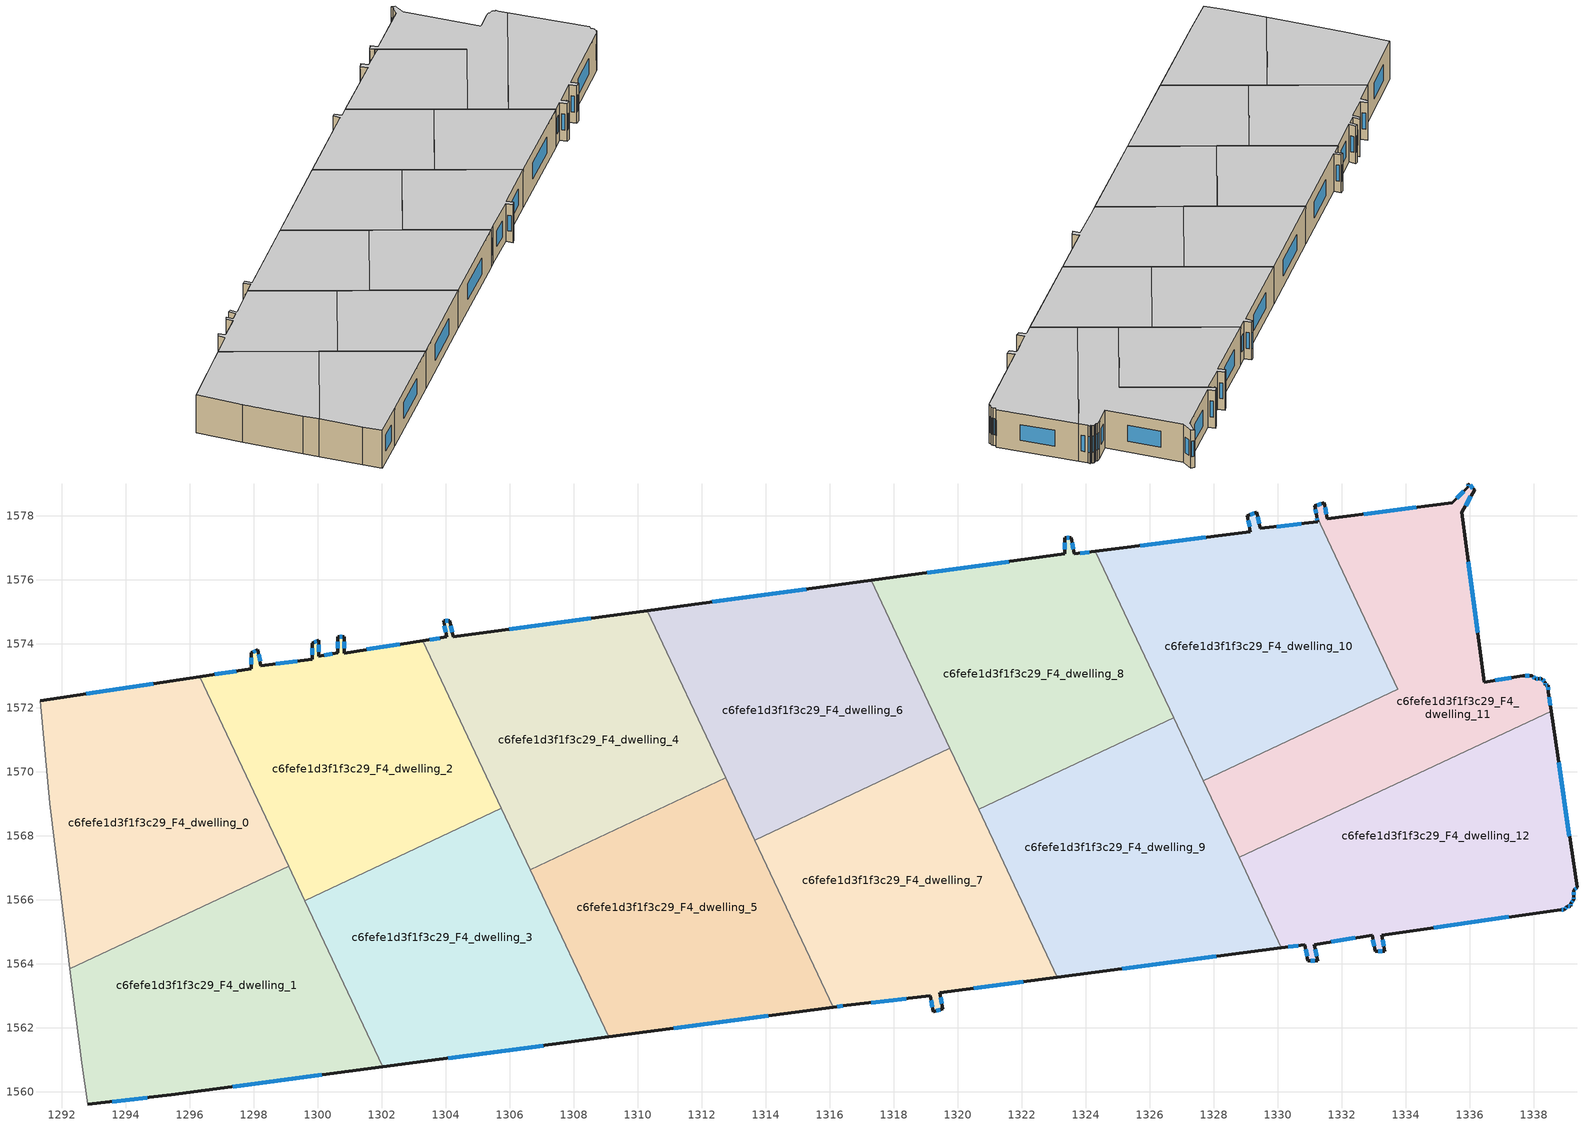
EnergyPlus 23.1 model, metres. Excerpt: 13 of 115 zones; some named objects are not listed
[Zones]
c6fefe1d3f1f3c29_F4_dwelling_0
 floor to c6fefe1d3f1f3c29_F3_dwelling_0 (EU_floor_Construction): 1296.31,1572.96 1299.09,1567.04 1292.25,1563.83 1292.12,1564.9 1291.62,1569.01 1291.32,1572.21 z12
 wall outside (EU_wall_Construction): 1296.31,1572.96 1291.32,1572.21 z12:15
 wall adiabatic (EU_wall_Construction): 1291.32,1572.21 1291.62,1569.01 1292.12,1564.9 1292.25,1563.83 z12:15
 wall to c6fefe1d3f1f3c29_F4_dwelling_1 (EU_wall_Construction): 1292.25,1563.83 1299.09,1567.04 z12:15
 wall to c6fefe1d3f1f3c29_F4_dwelling_2 (EU_wall_Construction): 1299.09,1567.04 1296.31,1572.96 z12:15
 window (EU_Window_Construction): 1294.86,1572.75 1292.77,1572.43 z12.87:14.13
 ceiling to c6fefe1d3f1f3c29_F5_dwelling_0 (EU_floor_Construction): 1299.09,1567.04 1296.31,1572.96 1291.32,1572.21 1291.62,1569.01 1292.12,1564.9 1292.25,1563.83 z15
c6fefe1d3f1f3c29_F4_dwelling_1
 floor to c6fefe1d3f1f3c29_F3_dwelling_1 (EU_floor_Construction): 1299.09,1567.04 1302.03,1560.78 1295.42,1559.9 1292.82,1559.6 1292.62,1560.9 1292.25,1563.83 z12
 wall outside (EU_wall_Construction): 1292.82,1559.6 1295.42,1559.9 1302.03,1560.78 z12:15
 wall adiabatic (EU_wall_Construction): 1292.25,1563.83 1292.62,1560.9 1292.82,1559.6 z12:15
 wall to c6fefe1d3f1f3c29_F4_dwelling_3 (EU_wall_Construction): 1302.03,1560.78 1299.6,1565.97 z12:15
 wall to c6fefe1d3f1f3c29_F4_dwelling_2 (EU_wall_Construction): 1299.6,1565.97 1299.09,1567.04 z12:15
 window (EU_Window_Construction): 1293.57,1559.69 1294.66,1559.81 / 1297.34,1560.15 1300.12,1560.52 z12.87:14.13
 ceiling to c6fefe1d3f1f3c29_F5_dwelling_1 (EU_floor_Construction): 1302.03,1560.78 1299.09,1567.04 1292.25,1563.83 1292.62,1560.9 1292.82,1559.6 1295.42,1559.9 z15
c6fefe1d3f1f3c29_F4_dwelling_10
 floor to c6fefe1d3f1f3c29_F3_dwelling_10 (EU_floor_Construction): 1331.25,1577.8 1331.21,1577.98 1333.75,1572.57 1327.67,1569.71 1324.3,1576.89 1329.15,1577.5 1329.05,1578 1329.35,1578.1 1329.45,1577.6 z12
 wall outside (EU_wall_Construction): 1331.21,1577.98 1331.25,1577.8 1329.45,1577.6 1329.35,1578.1 1329.05,1578 1329.15,1577.5 1324.3,1576.89 z12:15
 wall to c6fefe1d3f1f3c29_F4_dwelling_11 (EU_wall_Construction): 1327.67,1569.71 1333.75,1572.57 1331.21,1577.98 z12:15
 wall to c6fefe1d3f1f3c29_F4_dwelling_8 (EU_wall_Construction): 1324.3,1576.89 1326.74,1571.68 z12:15
 wall to c6fefe1d3f1f3c29_F4_dwelling_9 (EU_wall_Construction): 1326.74,1571.68 1327.67,1569.71 z12:15
 window (EU_Window_Construction): 1330.73,1577.74 1329.97,1577.66 / 1331.22,1577.93 1331.24,1577.85 / 1327.74,1577.32 1325.71,1577.07 / 1329.08,1577.86 1329.12,1577.65 / 1329.26,1578.07 1329.13,1578.03 / 1329.42,1577.75 1329.38,1577.96 z12.87:14.13
 ceiling to c6fefe1d3f1f3c29_F5_dwelling_10 (EU_floor_Construction): 1333.75,1572.57 1331.21,1577.98 1331.25,1577.8 1329.45,1577.6 1329.35,1578.1 1329.05,1578 1329.15,1577.5 1324.3,1576.89 1327.67,1569.71 z15
c6fefe1d3f1f3c29_F4_dwelling_11
 floor to c6fefe1d3f1f3c29_F3_dwelling_11 (EU_floor_Construction): 1336.15,1578.8 1335.75,1578.1 1336.45,1572.8 1337.65,1573 1337.95,1573 1338.05,1572.9 1338.15,1572.9 1338.25,1572.9 1338.35,1572.8 1338.35,1572.7 1338.45,1572.7 1338.45,1572.5 1338.54,1571.89 1328.79,1567.32 1327.67,1569.71 1333.75,1572.57 1331.21,1577.98 1331.15,1578.3 1331.45,1578.4 1331.55,1577.9 1335.45,1578.4 1335.95,1578.9 1335.95,1579 z12
 wall outside (EU_wall_Construction): 1338.54,1571.89 1338.45,1572.5 1338.45,1572.7 1338.35,1572.7 1338.35,1572.8 1338.25,1572.9 1338.15,1572.9 1338.05,1572.9 1337.95,1573 1337.65,1573 1336.45,1572.8 1335.75,1578.1 1336.15,1578.8 1335.95,1579 1335.95,1578.9 1335.45,1578.4 1331.55,1577.9 1331.45,1578.4 1331.15,1578.3 1331.21,1577.98 z12:15
 wall to c6fefe1d3f1f3c29_F4_dwelling_12 (EU_wall_Construction): 1328.79,1567.32 1338.54,1571.89 z12:15
 wall to c6fefe1d3f1f3c29_F4_dwelling_9 (EU_wall_Construction): 1327.67,1569.71 1328.79,1567.32 z12:15
 window (EU_Window_Construction): 1331.17,1578.21 1331.19,1578.07 / 1331.36,1578.37 1331.24,1578.33 / 1331.52,1578.05 1331.48,1578.26 / 1334.32,1578.26 1332.68,1578.05 / 1335.81,1578.76 1335.6,1578.55 / 1335.95,1578.97 1335.95,1578.93 / 1336.09,1578.86 1336.01,1578.94 / 1335.87,1578.3 1336.04,1578.6 / 1336.25,1574.33 1335.95,1576.56 / 1337.3,1572.94 1336.8,1572.85 / 1337.87,1573 1337.74,1573 / 1338.02,1572.93 1337.98,1572.97 / 1338.12,1572.9 1338.08,1572.9 / 1338.22,1572.9 1338.18,1572.9 / 1338.32,1572.82 1338.28,1572.87 / 1338.35,1572.72 1338.35,1572.77 / 1338.42,1572.7 1338.38,1572.7 / 1338.45,1572.55 1338.45,1572.64 / 1338.52,1572.07 1338.48,1572.32 z12.87:14.13
 ceiling to c6fefe1d3f1f3c29_F5_dwelling_11 (EU_floor_Construction): 1338.54,1571.89 1338.45,1572.5 1338.45,1572.7 1338.35,1572.7 1338.35,1572.8 1338.25,1572.9 1338.15,1572.9 1338.05,1572.9 1337.95,1573 1337.65,1573 1336.45,1572.8 1335.75,1578.1 1336.15,1578.8 1335.95,1579 1335.95,1578.9 1335.45,1578.4 1331.55,1577.9 1331.45,1578.4 1331.15,1578.3 1331.21,1577.98 1333.75,1572.57 1327.67,1569.71 1328.79,1567.32 z15
c6fefe1d3f1f3c29_F4_dwelling_12
 floor to c6fefe1d3f1f3c29_F3_dwelling_12 (EU_floor_Construction): 1338.54,1571.89 1339.35,1566.39 1339.25,1566.29 1339.25,1566.09 1339.25,1565.99 1339.15,1565.89 1339.15,1565.79 1339.05,1565.79 1338.95,1565.69 1338.85,1565.69 1333.25,1564.89 1333.35,1564.39 1333.05,1564.39 1332.95,1564.89 1331.14,1564.59 1331.24,1564.09 1330.94,1564.09 1330.84,1564.59 1330.12,1564.5 1328.79,1567.32 z12
 wall outside (EU_wall_Construction): 1330.12,1564.5 1330.84,1564.59 1330.94,1564.09 1331.24,1564.09 1331.14,1564.59 1332.95,1564.89 1333.05,1564.39 1333.35,1564.39 1333.25,1564.89 1338.85,1565.69 1338.95,1565.69 1339.05,1565.79 1339.15,1565.79 1339.15,1565.89 1339.25,1565.99 1339.25,1566.09 1339.25,1566.29 1339.35,1566.39 1338.54,1571.89 z12:15
 wall to c6fefe1d3f1f3c29_F4_dwelling_9 (EU_wall_Construction): 1328.79,1567.32 1330.12,1564.5 z12:15
 window (EU_Window_Construction): 1333.13,1564.39 1333.26,1564.39 / 1332.97,1564.75 1333.02,1564.54 / 1331.67,1564.68 1332.42,1564.81 / 1331.22,1564.24 1331.17,1564.45 / 1331.03,1564.09 1331.16,1564.09 / 1330.87,1564.45 1330.92,1564.24 / 1330.33,1564.52 1330.63,1564.57 / 1339.12,1567.99 1338.78,1570.3 / 1339.28,1566.32 1339.32,1566.36 / 1339.25,1566.15 1339.25,1566.23 / 1339.25,1566.02 1339.25,1566.06 / 1339.18,1565.92 1339.22,1565.96 / 1339.15,1565.82 1339.15,1565.86 / 1339.08,1565.79 1339.12,1565.79 / 1338.98,1565.72 1339.02,1565.76 / 1338.88,1565.69 1338.92,1565.69 / 1334.87,1565.12 1337.23,1565.46 / 1333.32,1564.54 1333.27,1564.75 z12.87:14.13
 ceiling to c6fefe1d3f1f3c29_F5_dwelling_12 (EU_floor_Construction): 1338.95,1565.69 1339.05,1565.79 1339.15,1565.79 1339.15,1565.89 1339.25,1565.99 1339.25,1566.09 1339.25,1566.29 1339.35,1566.39 1338.54,1571.89 1328.79,1567.32 1330.12,1564.5 1330.84,1564.59 1330.94,1564.09 1331.24,1564.09 1331.14,1564.59 1332.95,1564.89 1333.05,1564.39 1333.35,1564.39 1333.25,1564.89 1338.85,1565.69 z15
c6fefe1d3f1f3c29_F4_dwelling_2
 floor to c6fefe1d3f1f3c29_F3_dwelling_2 (EU_floor_Construction): 1303.28,1574.09 1305.74,1568.85 1299.6,1565.97 1296.31,1572.96 1297.92,1573.21 1297.92,1573.71 1298.12,1573.81 1298.22,1573.31 1299.82,1573.51 1299.82,1574.01 1300.03,1574.11 1300.03,1573.61 1300.62,1573.71 1300.62,1574.21 1300.82,1574.21 1300.82,1573.71 z12
 wall outside (EU_wall_Construction): 1303.28,1574.09 1300.82,1573.71 1300.82,1574.21 1300.62,1574.21 1300.62,1573.71 1300.03,1573.61 1300.03,1574.11 1299.82,1574.01 1299.82,1573.51 1298.22,1573.31 1298.12,1573.81 1297.92,1573.71 1297.92,1573.21 1296.31,1572.96 z12:15
 wall to c6fefe1d3f1f3c29_F4_dwelling_3 (EU_wall_Construction): 1299.6,1565.97 1305.74,1568.85 z12:15
 wall to c6fefe1d3f1f3c29_F4_dwelling_4 (EU_wall_Construction): 1305.74,1568.85 1303.28,1574.09 z12:15
 window (EU_Window_Construction): 1300.03,1573.75 1300.03,1573.96 / 1300.45,1573.68 1300.2,1573.64 / 1300.62,1574.06 1300.62,1573.85 / 1300.77,1574.21 1300.68,1574.21 / 1300.82,1573.85 1300.82,1574.06 / 1302.57,1573.98 1301.54,1573.82 / 1297.46,1573.14 1296.78,1573.04 / 1297.92,1573.56 1297.92,1573.35 / 1298.07,1573.78 1297.98,1573.74 / 1298.2,1573.45 1298.15,1573.66 / 1299.36,1573.45 1298.69,1573.37 / 1299.82,1573.86 1299.82,1573.65 / 1299.97,1574.08 1299.88,1574.04 z12.87:14.13
 ceiling to c6fefe1d3f1f3c29_F5_dwelling_2 (EU_floor_Construction): 1305.74,1568.85 1303.28,1574.09 1300.82,1573.71 1300.82,1574.21 1300.62,1574.21 1300.62,1573.71 1300.03,1573.61 1300.03,1574.11 1299.82,1574.01 1299.82,1573.51 1298.22,1573.31 1298.12,1573.81 1297.92,1573.71 1297.92,1573.21 1296.31,1572.96 1299.6,1565.97 z15
c6fefe1d3f1f3c29_F4_dwelling_3
 floor to c6fefe1d3f1f3c29_F3_dwelling_3 (EU_floor_Construction): 1305.74,1568.85 1309.09,1561.71 1302.03,1560.78 1299.6,1565.97 z12
 wall outside (EU_wall_Construction): 1302.03,1560.78 1309.09,1561.71 z12:15
 wall to c6fefe1d3f1f3c29_F4_dwelling_5 (EU_wall_Construction): 1309.09,1561.71 1306.64,1566.94 z12:15
 wall to c6fefe1d3f1f3c29_F4_dwelling_4 (EU_wall_Construction): 1306.64,1566.94 1305.74,1568.85 z12:15
 window (EU_Window_Construction): 1304.08,1561.05 1307.04,1561.44 z12.87:14.13
 ceiling to c6fefe1d3f1f3c29_F5_dwelling_3 (EU_floor_Construction): 1309.09,1561.71 1305.74,1568.85 1299.6,1565.97 1302.03,1560.78 z15
c6fefe1d3f1f3c29_F4_dwelling_4
 floor to c6fefe1d3f1f3c29_F3_dwelling_4 (EU_floor_Construction): 1310.29,1575.03 1312.75,1569.81 1306.64,1566.94 1303.28,1574.09 1304.03,1574.21 1303.93,1574.71 1304.13,1574.71 1304.23,1574.21 z12
 wall outside (EU_wall_Construction): 1310.29,1575.03 1304.23,1574.21 1304.13,1574.71 1303.93,1574.71 1304.03,1574.21 1303.28,1574.09 z12:15
 wall to c6fefe1d3f1f3c29_F4_dwelling_5 (EU_wall_Construction): 1306.64,1566.94 1312.75,1569.81 z12:15
 wall to c6fefe1d3f1f3c29_F4_dwelling_6 (EU_wall_Construction): 1312.75,1569.81 1310.29,1575.03 z12:15
 window (EU_Window_Construction): 1303.81,1574.17 1303.5,1574.12 / 1303.96,1574.56 1304,1574.35 / 1304.07,1574.71 1303.99,1574.71 / 1304.2,1574.35 1304.16,1574.56 / 1308.54,1574.79 1305.99,1574.45 z12.87:14.13
 ceiling to c6fefe1d3f1f3c29_F5_dwelling_4 (EU_floor_Construction): 1312.75,1569.81 1310.29,1575.03 1304.23,1574.21 1304.13,1574.71 1303.93,1574.71 1304.03,1574.21 1303.28,1574.09 1306.64,1566.94 z15
c6fefe1d3f1f3c29_F4_dwelling_5
 floor to c6fefe1d3f1f3c29_F3_dwelling_5 (EU_floor_Construction): 1312.75,1569.81 1316.11,1562.64 1309.09,1561.71 1306.64,1566.94 z12
 wall outside (EU_wall_Construction): 1309.09,1561.71 1316.11,1562.64 z12:15
 wall to c6fefe1d3f1f3c29_F4_dwelling_7 (EU_wall_Construction): 1316.11,1562.64 1313.66,1567.86 z12:15
 wall to c6fefe1d3f1f3c29_F4_dwelling_6 (EU_wall_Construction): 1313.66,1567.86 1312.75,1569.81 z12:15
 window (EU_Window_Construction): 1311.13,1561.98 1314.08,1562.37 z12.87:14.13
 ceiling to c6fefe1d3f1f3c29_F5_dwelling_5 (EU_floor_Construction): 1316.11,1562.64 1312.75,1569.81 1306.64,1566.94 1309.09,1561.71 z15
c6fefe1d3f1f3c29_F4_dwelling_6
 floor to c6fefe1d3f1f3c29_F3_dwelling_6 (EU_floor_Construction): 1317.29,1575.98 1319.76,1570.72 1313.66,1567.86 1310.29,1575.03 z12
 wall outside (EU_wall_Construction): 1317.29,1575.98 1310.29,1575.03 z12:15
 wall to c6fefe1d3f1f3c29_F4_dwelling_7 (EU_wall_Construction): 1313.66,1567.86 1319.76,1570.72 z12:15
 wall to c6fefe1d3f1f3c29_F4_dwelling_8 (EU_wall_Construction): 1319.76,1570.72 1317.29,1575.98 z12:15
 window (EU_Window_Construction): 1315.26,1575.71 1312.32,1575.31 z12.87:14.13
 ceiling to c6fefe1d3f1f3c29_F5_dwelling_6 (EU_floor_Construction): 1319.76,1570.72 1317.29,1575.98 1310.29,1575.03 1313.66,1567.86 z15
c6fefe1d3f1f3c29_F4_dwelling_7
 floor to c6fefe1d3f1f3c29_F3_dwelling_7 (EU_floor_Construction): 1319.76,1570.72 1323.11,1563.58 1319.44,1563.09 1319.54,1562.59 1319.24,1562.5 1319.14,1563 1316.53,1562.7 1316.11,1562.64 1313.66,1567.86 z12
 wall outside (EU_wall_Construction): 1316.11,1562.64 1316.53,1562.7 1319.14,1563 1319.24,1562.5 1319.54,1562.59 1319.44,1563.09 1323.11,1563.58 z12:15
 wall to c6fefe1d3f1f3c29_F4_dwelling_9 (EU_wall_Construction): 1323.11,1563.58 1320.65,1568.82 z12:15
 wall to c6fefe1d3f1f3c29_F4_dwelling_8 (EU_wall_Construction): 1320.65,1568.82 1319.76,1570.72 z12:15
 window (EU_Window_Construction): 1319.51,1562.74 1319.46,1562.95 / 1319.32,1562.52 1319.45,1562.57 / 1319.16,1562.85 1319.21,1562.64 / 1317.29,1562.78 1318.38,1562.91 / 1316.23,1562.66 1316.41,1562.68 / 1320.5,1563.23 1322.04,1563.44 z12.87:14.13
 ceiling to c6fefe1d3f1f3c29_F5_dwelling_7 (EU_floor_Construction): 1323.11,1563.58 1319.76,1570.72 1313.66,1567.86 1316.11,1562.64 1316.53,1562.7 1319.14,1563 1319.24,1562.5 1319.54,1562.59 1319.44,1563.09 z15
c6fefe1d3f1f3c29_F4_dwelling_8
 floor to c6fefe1d3f1f3c29_F3_dwelling_8 (EU_floor_Construction): 1324.3,1576.89 1326.74,1571.68 1320.65,1568.82 1317.29,1575.98 1323.34,1576.8 1323.34,1577.3 1323.54,1577.3 1323.64,1576.8 z12
 wall outside (EU_wall_Construction): 1324.3,1576.89 1323.64,1576.8 1323.54,1577.3 1323.34,1577.3 1323.34,1576.8 1317.29,1575.98 z12:15
 wall to c6fefe1d3f1f3c29_F4_dwelling_9 (EU_wall_Construction): 1320.65,1568.82 1326.74,1571.68 z12:15
 window (EU_Window_Construction): 1321.59,1576.56 1319.04,1576.22 / 1323.34,1577.16 1323.34,1576.95 / 1323.49,1577.3 1323.4,1577.3 / 1323.61,1576.95 1323.57,1577.16 / 1324.11,1576.86 1323.83,1576.83 z12.87:14.13
 ceiling to c6fefe1d3f1f3c29_F5_dwelling_8 (EU_floor_Construction): 1326.74,1571.68 1324.3,1576.89 1323.64,1576.8 1323.54,1577.3 1323.34,1577.3 1323.34,1576.8 1317.29,1575.98 1320.65,1568.82 z15
c6fefe1d3f1f3c29_F4_dwelling_9
 floor to c6fefe1d3f1f3c29_F3_dwelling_9 (EU_floor_Construction): 1326.74,1571.68 1330.12,1564.5 1323.11,1563.58 1320.65,1568.82 z12
 wall outside (EU_wall_Construction): 1323.11,1563.58 1330.12,1564.5 z12:15
 window (EU_Window_Construction): 1325.14,1563.84 1328.08,1564.23 z12.87:14.13
 ceiling to c6fefe1d3f1f3c29_F5_dwelling_9 (EU_floor_Construction): 1330.12,1564.5 1326.74,1571.68 1320.65,1568.82 1323.11,1563.58 z15
[Building]
EU S2 Campaign: North Axis=0; Terrain=City; Solar Distribution=FullExterior
[Site:Location]
Lyon-Bron: Latitude=45.75; Longitude=5; Time Zone=1; Elevation=198
[SizingPeriod:WeatherFileDays]
AnnualSizingPeriod: Begin Month=1; Begin Day of Month=1; End Month=12; End Day of Month=31; Day of Week for Start Day=Monday; Use Weather File Daylight Saving Period=No; Use Weather File Rain and Snow Indicators=No
[MATERIAL]
EU_InternalMass_Material: Roughness=MediumRough; Thickness=0.1; Conductivity=1; Density=1800; Specific Heat=900; Thermal Absorptance=0.9; Solar Absorptance=0.7; Visible Absorptance=0.7
[MATERIAL:NOMASS] Roughness=MediumRough; Thermal Absorptance=0.9; Solar Absorptance=0.7; Visible Absorptance=0.7
Name | Thermal Resistance
EU_wall_NoMass | 1.15691
EU_floor_NoMass | 1.78277
[WINDOWMATERIAL:SIMPLEGLAZINGSYSTEM]
EU_Window_SimpleGlazing: UFactor=2.71266; Solar Heat Gain Coefficient=0.75; Visible Transmittance=0.75
[CONSTRUCTION]
EU_wall_Construction: EU_wall_NoMass
EU_floor_Construction: EU_floor_NoMass
EU_Window_Construction: EU_Window_SimpleGlazing
EU_InternalMass_Construction: EU_InternalMass_Material
[ZONE] Type=1; Multiplier=1; Ceiling Height=autocalculate; Floor Area=autocalculate; Part of Total Floor Area=Yes
Name | Volume
c6fefe1d3f1f3c29_F4_dwelling_0; c6fefe1d3f1f3c29_F4_dwelling_11 | 138.667
c6fefe1d3f1f3c29_F4_dwelling_1 | 138.658
c6fefe1d3f1f3c29_F4_dwelling_10 | 138.665
c6fefe1d3f1f3c29_F4_dwelling_12 | 138.656
c6fefe1d3f1f3c29_F4_dwelling_2; c6fefe1d3f1f3c29_F4_dwelling_8 | 138.68
c6fefe1d3f1f3c29_F4_dwelling_3; c6fefe1d3f1f3c29_F4_dwelling_7 | 138.661
c6fefe1d3f1f3c29_F4_dwelling_4 | 138.67
c6fefe1d3f1f3c29_F4_dwelling_5 | 138.681
c6fefe1d3f1f3c29_F4_dwelling_6 | 138.677
c6fefe1d3f1f3c29_F4_dwelling_9 | 138.691
[INTERNALMASS] Construction=EU_InternalMass_Construction
Name | Zone or ZoneList | Surface Area
c6fefe1d3f1f3c29_F4_dwelling_0_EU_InternalMass | c6fefe1d3f1f3c29_F4_dwelling_0 | 46.2227
c6fefe1d3f1f3c29_F4_dwelling_1_EU_InternalMass | c6fefe1d3f1f3c29_F4_dwelling_1 | 46.2198
c6fefe1d3f1f3c29_F4_dwelling_2_EU_InternalMass | c6fefe1d3f1f3c29_F4_dwelling_2 | 46.2266
c6fefe1d3f1f3c29_F4_dwelling_3_EU_InternalMass | c6fefe1d3f1f3c29_F4_dwelling_3 | 46.2187
c6fefe1d3f1f3c29_F4_dwelling_4_EU_InternalMass | c6fefe1d3f1f3c29_F4_dwelling_4 | 46.2217
c6fefe1d3f1f3c29_F4_dwelling_5_EU_InternalMass | c6fefe1d3f1f3c29_F4_dwelling_5 | 46.2257
c6fefe1d3f1f3c29_F4_dwelling_6_EU_InternalMass | c6fefe1d3f1f3c29_F4_dwelling_6 | 46.2247
c6fefe1d3f1f3c29_F4_dwelling_7_EU_InternalMass | c6fefe1d3f1f3c29_F4_dwelling_7 | 46.2204
c6fefe1d3f1f3c29_F4_dwelling_8_EU_InternalMass | c6fefe1d3f1f3c29_F4_dwelling_8 | 46.2261
c6fefe1d3f1f3c29_F4_dwelling_9_EU_InternalMass | c6fefe1d3f1f3c29_F4_dwelling_9 | 46.2294
c6fefe1d3f1f3c29_F4_dwelling_10_EU_InternalMass | c6fefe1d3f1f3c29_F4_dwelling_10 | 46.2204
c6fefe1d3f1f3c29_F4_dwelling_11_EU_InternalMass | c6fefe1d3f1f3c29_F4_dwelling_11 | 46.2229
c6fefe1d3f1f3c29_F4_dwelling_12_EU_InternalMass | c6fefe1d3f1f3c29_F4_dwelling_12 | 46.2197
[OTHEREQUIPMENT] Fuel Type=Electricity; Design Level Calculation Method=Watts/Area; Power per Zone Floor Area=1; Fraction Latent=0; Fraction Radiant=0; Fraction Lost=0; Carbon Dioxide Generation Rate=0; EndUse Subcategory=EU_Step8_InternalGains
Name | Zone or ZoneList or Space or SpaceList | Schedule
EU_Step8_InternalGain_c6fefe1d3f1f3c29_F4_dwelling_0_f000 | c6fefe1d3f1f3c29_F4_dwelling_0 | EU_Step8_GainSchedule_c6fefe1d3f1f3c29_F4_dwelling_0_f000
EU_Step8_InternalGain_c6fefe1d3f1f3c29_F4_dwelling_1_f000 | c6fefe1d3f1f3c29_F4_dwelling_1 | EU_Step8_GainSchedule_c6fefe1d3f1f3c29_F4_dwelling_1_f000
EU_Step8_InternalGain_c6fefe1d3f1f3c29_F4_dwelling_2_f000 | c6fefe1d3f1f3c29_F4_dwelling_2 | EU_Step8_GainSchedule_c6fefe1d3f1f3c29_F4_dwelling_2_f000
EU_Step8_InternalGain_c6fefe1d3f1f3c29_F4_dwelling_3_f000 | c6fefe1d3f1f3c29_F4_dwelling_3 | EU_Step8_GainSchedule_c6fefe1d3f1f3c29_F4_dwelling_3_f000
EU_Step8_InternalGain_c6fefe1d3f1f3c29_F4_dwelling_4_f000 | c6fefe1d3f1f3c29_F4_dwelling_4 | EU_Step8_GainSchedule_c6fefe1d3f1f3c29_F4_dwelling_4_f000
EU_Step8_InternalGain_c6fefe1d3f1f3c29_F4_dwelling_5_f000 | c6fefe1d3f1f3c29_F4_dwelling_5 | EU_Step8_GainSchedule_c6fefe1d3f1f3c29_F4_dwelling_5_f000
EU_Step8_InternalGain_c6fefe1d3f1f3c29_F4_dwelling_6_f000 | c6fefe1d3f1f3c29_F4_dwelling_6 | EU_Step8_GainSchedule_c6fefe1d3f1f3c29_F4_dwelling_6_f000
EU_Step8_InternalGain_c6fefe1d3f1f3c29_F4_dwelling_7_f000 | c6fefe1d3f1f3c29_F4_dwelling_7 | EU_Step8_GainSchedule_c6fefe1d3f1f3c29_F4_dwelling_7_f000
EU_Step8_InternalGain_c6fefe1d3f1f3c29_F4_dwelling_8_f000 | c6fefe1d3f1f3c29_F4_dwelling_8 | EU_Step8_GainSchedule_c6fefe1d3f1f3c29_F4_dwelling_8_f000
EU_Step8_InternalGain_c6fefe1d3f1f3c29_F4_dwelling_9_f000 | c6fefe1d3f1f3c29_F4_dwelling_9 | EU_Step8_GainSchedule_c6fefe1d3f1f3c29_F4_dwelling_9_f000
EU_Step8_InternalGain_c6fefe1d3f1f3c29_F4_dwelling_10_f000 | c6fefe1d3f1f3c29_F4_dwelling_10 | EU_Step8_GainSchedule_c6fefe1d3f1f3c29_F4_dwelling_10_f000
EU_Step8_InternalGain_c6fefe1d3f1f3c29_F4_dwelling_11_f000 | c6fefe1d3f1f3c29_F4_dwelling_11 | EU_Step8_GainSchedule_c6fefe1d3f1f3c29_F4_dwelling_11_f000
EU_Step8_InternalGain_c6fefe1d3f1f3c29_F4_dwelling_12_f000 | c6fefe1d3f1f3c29_F4_dwelling_12 | EU_Step8_GainSchedule_c6fefe1d3f1f3c29_F4_dwelling_12_f000
[ZONEVENTILATION:DESIGNFLOWRATE] Schedule=EU_AlwaysOn; Design Flow Rate Calculation Method=AirChanges/Hour; Air Changes per Hour=0.551728; Ventilation Type=Natural; Fan Pressure Rise=0; Fan Total Efficiency=1; Constant Term Coefficient=1; Temperature Term Coefficient=0; Velocity Term Coefficient=0; Velocity Squared Term Coefficient=0; Minimum Indoor Temperature=-100; Maximum Indoor Temperature=100; Delta Temperature=-100; Minimum Outdoor Temperature=-100; Maximum Outdoor Temperature=100; Maximum Wind Speed=40
Name | Zone or ZoneList or Space or SpaceList
EU_ConstantAir_c6fefe1d3f1f3c29_F4_dwelling_0 | c6fefe1d3f1f3c29_F4_dwelling_0
EU_ConstantAir_c6fefe1d3f1f3c29_F4_dwelling_1 | c6fefe1d3f1f3c29_F4_dwelling_1
EU_ConstantAir_c6fefe1d3f1f3c29_F4_dwelling_2 | c6fefe1d3f1f3c29_F4_dwelling_2
EU_ConstantAir_c6fefe1d3f1f3c29_F4_dwelling_3 | c6fefe1d3f1f3c29_F4_dwelling_3
EU_ConstantAir_c6fefe1d3f1f3c29_F4_dwelling_4 | c6fefe1d3f1f3c29_F4_dwelling_4
EU_ConstantAir_c6fefe1d3f1f3c29_F4_dwelling_5 | c6fefe1d3f1f3c29_F4_dwelling_5
EU_ConstantAir_c6fefe1d3f1f3c29_F4_dwelling_6 | c6fefe1d3f1f3c29_F4_dwelling_6
EU_ConstantAir_c6fefe1d3f1f3c29_F4_dwelling_7 | c6fefe1d3f1f3c29_F4_dwelling_7
EU_ConstantAir_c6fefe1d3f1f3c29_F4_dwelling_8 | c6fefe1d3f1f3c29_F4_dwelling_8
EU_ConstantAir_c6fefe1d3f1f3c29_F4_dwelling_9 | c6fefe1d3f1f3c29_F4_dwelling_9
EU_ConstantAir_c6fefe1d3f1f3c29_F4_dwelling_10 | c6fefe1d3f1f3c29_F4_dwelling_10
EU_ConstantAir_c6fefe1d3f1f3c29_F4_dwelling_11 | c6fefe1d3f1f3c29_F4_dwelling_11
EU_ConstantAir_c6fefe1d3f1f3c29_F4_dwelling_12 | c6fefe1d3f1f3c29_F4_dwelling_12
[HVACTEMPLATE:ZONE:IDEALLOADSAIRSYSTEM] System Availability Schedule=EU_AlwaysOn; Maximum Heating Supply Air Temperature=50; Minimum Cooling Supply Air Temperature=13; Maximum Heating Supply Air Humidity Ratio=0.0156; Minimum Cooling Supply Air Humidity Ratio=0.0077; Heating Limit=NoLimit; Cooling Limit=NoLimit; Heating Availability Schedule=EU_AlwaysOn; Cooling Availability Schedule=EU_CoolingOff; Dehumidification Control Type=ConstantSensibleHeatRatio; Cooling Sensible Heat Ratio=0.7; Dehumidification Setpoint=60; Humidification Control Type=None; Humidification Setpoint=30; Outdoor Air Method=None; Outdoor Air Flow Rate per Person=0.00944; Outdoor Air Flow Rate per Zone Floor Area=0; Outdoor Air Flow Rate per Zone=0; Demand Controlled Ventilation Type=None; Outdoor Air Economizer Type=NoEconomizer; Heat Recovery Type=None; Sensible Heat Recovery Effectiveness=0.7; Latent Heat Recovery Effectiveness=0.65
Name | Template Thermostat
c6fefe1d3f1f3c29_F4_dwelling_0 | EU_HeatOnly_c6fefe1d3f1f3c29_F4_dwelling_0
c6fefe1d3f1f3c29_F4_dwelling_1 | EU_HeatOnly_c6fefe1d3f1f3c29_F4_dwelling_1
c6fefe1d3f1f3c29_F4_dwelling_2 | EU_HeatOnly_c6fefe1d3f1f3c29_F4_dwelling_2
c6fefe1d3f1f3c29_F4_dwelling_3 | EU_HeatOnly_c6fefe1d3f1f3c29_F4_dwelling_3
c6fefe1d3f1f3c29_F4_dwelling_4 | EU_HeatOnly_c6fefe1d3f1f3c29_F4_dwelling_4
c6fefe1d3f1f3c29_F4_dwelling_5 | EU_HeatOnly_c6fefe1d3f1f3c29_F4_dwelling_5
c6fefe1d3f1f3c29_F4_dwelling_6 | EU_HeatOnly_c6fefe1d3f1f3c29_F4_dwelling_6
c6fefe1d3f1f3c29_F4_dwelling_7 | EU_HeatOnly_c6fefe1d3f1f3c29_F4_dwelling_7
c6fefe1d3f1f3c29_F4_dwelling_8 | EU_HeatOnly_c6fefe1d3f1f3c29_F4_dwelling_8
c6fefe1d3f1f3c29_F4_dwelling_9 | EU_HeatOnly_c6fefe1d3f1f3c29_F4_dwelling_9
c6fefe1d3f1f3c29_F4_dwelling_10 | EU_HeatOnly_c6fefe1d3f1f3c29_F4_dwelling_10
c6fefe1d3f1f3c29_F4_dwelling_11 | EU_HeatOnly_c6fefe1d3f1f3c29_F4_dwelling_11
c6fefe1d3f1f3c29_F4_dwelling_12 | EU_HeatOnly_c6fefe1d3f1f3c29_F4_dwelling_12
[SIZING:ZONE] Zone Cooling Design Supply Air Temperature Input Method=SupplyAirTemperature; Zone Cooling Design Supply Air Temperature=13; Zone Heating Design Supply Air Temperature Input Method=SupplyAirTemperature; Zone Heating Design Supply Air Temperature=50; Zone Cooling Design Supply Air Humidity Ratio=0.008; Zone Heating Design Supply Air Humidity Ratio=0.008; Cooling Design Air Flow Method=DesignDay; Cooling Design Air Flow Rate=0; Cooling Minimum Air Flow per Zone Floor Area=0.000762; Cooling Minimum Air Flow=0; Cooling Minimum Air Flow Fraction=0.2; Heating Design Air Flow Method=DesignDay; Heating Design Air Flow Rate=0; Heating Maximum Air Flow per Zone Floor Area=0.002032; Heating Maximum Air Flow=0.141576; Heating Maximum Air Flow Fraction=0.3; Account for Dedicated Outdoor Air System=No; Dedicated Outdoor Air System Control Strategy=NeutralSupplyAir; Dedicated Outdoor Air Low Setpoint Temperature for Design=autosize; Dedicated Outdoor Air High Setpoint Temperature for Design=autosize; Zone Load Sizing Method=Sensible Load Only No Latent Load; Zone Latent Cooling Design Supply Air Humidity Ratio Input Method=HumidityRatioDifference; Zone Cooling Design Supply Air Humidity Ratio Difference=0.005; Zone Latent Heating Design Supply Air Humidity Ratio Input Method=HumidityRatioDifference; Zone Humidification Design Supply Air Humidity Ratio Difference=0.005
c6fefe1d3f1f3c29_F4_dwelling_0; c6fefe1d3f1f3c29_F4_dwelling_1; c6fefe1d3f1f3c29_F4_dwelling_2; c6fefe1d3f1f3c29_F4_dwelling_3; c6fefe1d3f1f3c29_F4_dwelling_4; c6fefe1d3f1f3c29_F4_dwelling_5; c6fefe1d3f1f3c29_F4_dwelling_6; c6fefe1d3f1f3c29_F4_dwelling_7; c6fefe1d3f1f3c29_F4_dwelling_8; c6fefe1d3f1f3c29_F4_dwelling_9; c6fefe1d3f1f3c29_F4_dwelling_10; c6fefe1d3f1f3c29_F4_dwelling_11; c6fefe1d3f1f3c29_F4_dwelling_12
[SCHEDULE:CONSTANT]
Name | Hourly Value
EU_AlwaysOn | 1
EU_CoolingOff | 0
[SCHEDULE:FILE] Column Number=1; Rows to Skip at Top=0; Number of Hours of Data=8760; Column Separator=Comma; Interpolate to Timestep=No; Minutes per Item=60; Adjust Schedule for Daylight Savings=Yes
Name | File
EU_Step8_GainSchedule_c6fefe1d3f1f3c29_F4_dwelling_0_f000 | ../../schedules/c6fefe1d3f1f3c29/c6fefe1d3f1f3c29_F4_dwelling_0_f000_gain.csv
EU_Step8_GainSchedule_c6fefe1d3f1f3c29_F4_dwelling_1_f000 | ../../schedules/c6fefe1d3f1f3c29/c6fefe1d3f1f3c29_F4_dwelling_1_f000_gain.csv
EU_Step8_GainSchedule_c6fefe1d3f1f3c29_F4_dwelling_2_f000 | ../../schedules/c6fefe1d3f1f3c29/c6fefe1d3f1f3c29_F4_dwelling_2_f000_gain.csv
EU_Step8_GainSchedule_c6fefe1d3f1f3c29_F4_dwelling_3_f000 | ../../schedules/c6fefe1d3f1f3c29/c6fefe1d3f1f3c29_F4_dwelling_3_f000_gain.csv
EU_Step8_GainSchedule_c6fefe1d3f1f3c29_F4_dwelling_4_f000 | ../../schedules/c6fefe1d3f1f3c29/c6fefe1d3f1f3c29_F4_dwelling_4_f000_gain.csv
EU_Step8_GainSchedule_c6fefe1d3f1f3c29_F4_dwelling_5_f000 | ../../schedules/c6fefe1d3f1f3c29/c6fefe1d3f1f3c29_F4_dwelling_5_f000_gain.csv
EU_Step8_GainSchedule_c6fefe1d3f1f3c29_F4_dwelling_6_f000 | ../../schedules/c6fefe1d3f1f3c29/c6fefe1d3f1f3c29_F4_dwelling_6_f000_gain.csv
EU_Step8_GainSchedule_c6fefe1d3f1f3c29_F4_dwelling_7_f000 | ../../schedules/c6fefe1d3f1f3c29/c6fefe1d3f1f3c29_F4_dwelling_7_f000_gain.csv
EU_Step8_GainSchedule_c6fefe1d3f1f3c29_F4_dwelling_8_f000 | ../../schedules/c6fefe1d3f1f3c29/c6fefe1d3f1f3c29_F4_dwelling_8_f000_gain.csv
EU_Step8_GainSchedule_c6fefe1d3f1f3c29_F4_dwelling_9_f000 | ../../schedules/c6fefe1d3f1f3c29/c6fefe1d3f1f3c29_F4_dwelling_9_f000_gain.csv
EU_Step8_GainSchedule_c6fefe1d3f1f3c29_F4_dwelling_10_f000 | ../../schedules/c6fefe1d3f1f3c29/c6fefe1d3f1f3c29_F4_dwelling_10_f000_gain.csv
EU_Step8_GainSchedule_c6fefe1d3f1f3c29_F4_dwelling_11_f000 | ../../schedules/c6fefe1d3f1f3c29/c6fefe1d3f1f3c29_F4_dwelling_11_f000_gain.csv
EU_Step8_GainSchedule_c6fefe1d3f1f3c29_F4_dwelling_12_f000 | ../../schedules/c6fefe1d3f1f3c29/c6fefe1d3f1f3c29_F4_dwelling_12_f000_gain.csv
